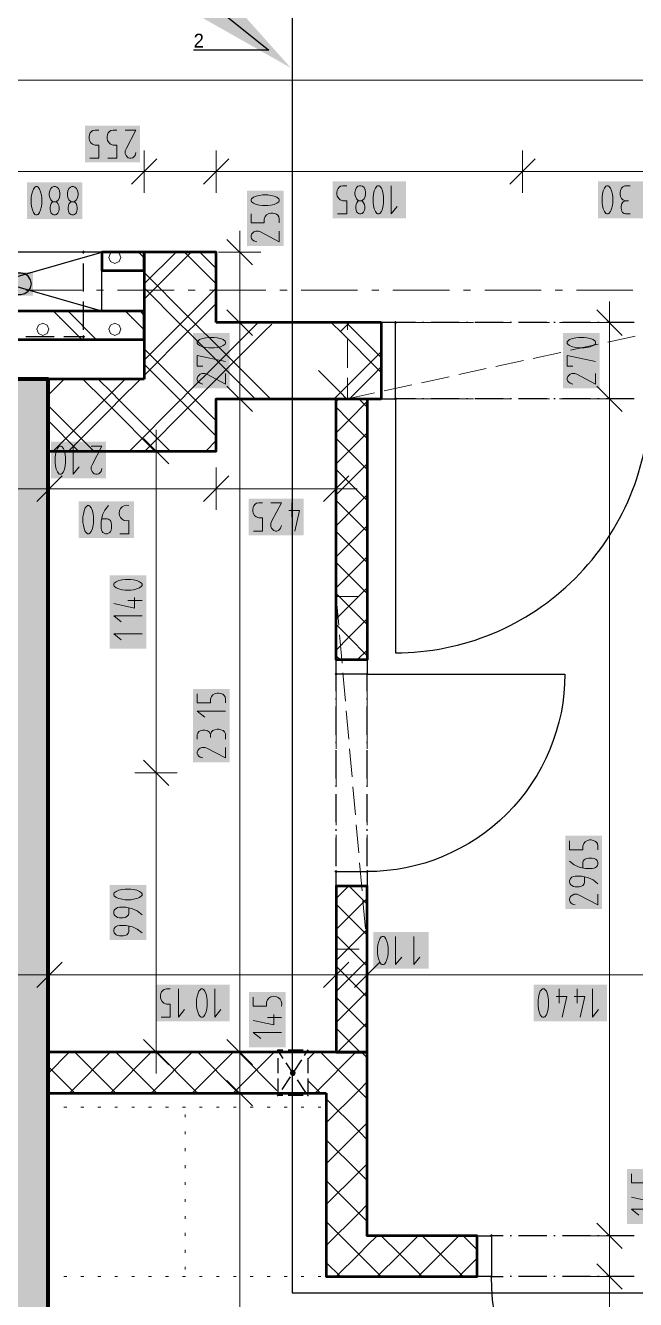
# Model space of a CAD drawing. Header units: millimetres. Extents: x 0 to 594, y 0 to 420.
# Drawn here: x 282.15 to 304.3, y 200.43 to 246.69 of the extents above; entities that cross this region are included whole.
import ezdxf
from ezdxf import colors
from ezdxf.entities.mleader import LeaderData, LeaderLine
from ezdxf.math import Vec2, Vec3

# ---------------------------------------------------------------- set-up
doc = ezdxf.new("R2010")
doc.units = ezdxf.units.MM
doc.header["$LTSCALE"] = 8
for name, color, linetype in [('PDF_Dvere', 7, 'Continuous'), ('PDF_Instalacni prizdivky', 7, 'Continuous'), ('PDF_Koty delkove', 7, 'Continuous'), ('PDF_Nabytek', 7, 'Continuous'), ('PDF_Osy hlavni', 7, 'Continuous'), ('PDF_Popis Prostupy', 7, 'Continuous'), ('PDF_Pozarni Vodovod', 7, 'Continuous'), ('PDF_Preklady', 7, 'Continuous'), ('PDF_Pricky zdene', 7, 'Continuous'), ('PDF_Prostupy', 7, 'Continuous'), ('PDF_Rozvadece', 7, 'Continuous'), ('PDF_Steny akusticke', 7, 'Continuous'), ('PDF_Steny obvodove nosne', 7, 'Continuous'), ('RED_2.5mm^2', 1, 'Continuous'), ('SYMS', 7, 'Continuous')]:
    doc.layers.add(name, color=color, linetype=linetype)

msp = doc.modelspace()

# ---------------------------------------------------------------- linework, layer by layer
at = {"layer": 'PDF_Dvere', "lineweight": 25}
for points in [[(295.583, 235.902), (295.071, 235.902), (295.071, 233.134), (295.583, 233.134)], [(293.431, 223.141), (293.431, 223.653), (294.558, 223.653), (294.558, 223.141)], [(293.431, 215.453), (293.431, 215.966), (294.558, 215.966), (294.558, 215.453)], [(298.556, 202.743), (299.068, 202.743), (299.068, 201.257), (298.556, 201.257)]]:
    msp.add_lwpolyline(points, close=True, dxfattribs=at)
for points in [[(296.312, 235.902), (295.583, 235.902)], [(296.619, 235.902), (296.568, 235.902)], [(297.9, 235.902), (296.875, 235.902)], [(298.208, 235.902), (298.157, 235.902)], [(299.489, 235.902), (298.464, 235.902)], [(299.797, 235.902), (299.745, 235.902)], [(301.078, 235.902), (300.053, 235.902)], [(301.385, 235.902), (301.334, 235.902)], [(302.667, 235.902), (301.642, 235.902)], [(302.974, 235.902), (302.923, 235.902)], [(304.255, 235.902), (303.23, 235.902)], [(296.619, 233.134), (296.568, 233.134)], [(297.9, 233.134), (296.875, 233.134)], [(298.208, 233.134), (298.157, 233.134)], [(299.489, 233.134), (298.464, 233.134)], [(299.797, 233.134), (299.745, 233.134)], [(301.078, 233.134), (300.053, 233.134)], [(301.385, 233.134), (301.334, 233.134)], [(302.667, 233.134), (301.642, 233.134)], [(302.974, 233.134), (302.923, 233.134)], [(304.255, 233.134), (303.23, 233.134)], [(293.431, 222.523), (293.431, 223.141)], [(293.431, 222.216), (293.431, 222.267)], [(294.558, 222.216), (294.558, 222.267)], [(293.431, 220.934), (293.431, 221.959)], [(294.558, 220.934), (294.558, 221.959)], [(293.431, 220.627), (293.431, 220.678)], [(293.431, 219.346), (293.431, 220.371)], [(294.558, 220.627), (294.558, 220.678)], [(294.558, 219.346), (294.558, 220.371)], [(293.431, 219.038), (293.431, 219.089)], [(294.558, 219.038), (294.558, 219.089)], [(293.431, 217.757), (293.431, 218.782)], [(294.558, 217.757), (294.558, 218.782)], [(293.431, 217.449), (293.431, 217.501)], [(294.558, 217.449), (294.558, 217.501)], [(293.431, 216.168), (293.431, 217.193)], [(294.558, 216.168), (294.558, 217.193)], [(299.489, 202.743), (299.068, 202.743)], [(299.797, 202.743), (299.745, 202.743)], [(301.078, 202.743), (300.053, 202.743)], [(301.385, 202.743), (301.334, 202.743)], [(302.667, 202.743), (301.642, 202.743)], [(302.974, 202.743), (302.923, 202.743)], [(304.255, 202.743), (303.23, 202.743)], [(299.797, 201.257), (299.745, 201.257)], [(301.078, 201.257), (300.053, 201.257)], [(301.385, 201.257), (301.334, 201.257)], [(302.667, 201.257), (301.642, 201.257)], [(302.974, 201.257), (302.923, 201.257)], [(304.255, 201.257), (303.23, 201.257)]]:
    msp.add_lwpolyline(points, dxfattribs=at)
for points in [[(296.312, 233.134), (295.583, 233.134), (295.583, 223.909, 0.414214), (304.808, 233.134)], [(294.558, 222.523), (294.558, 223.141), (301.733, 223.141, -0.414214), (294.558, 215.966)], [(306.408, 201.257), (307.268, 201.257), (307.268, 193.057, -0.414213), (299.068, 201.257), (299.489, 201.257)]]:
    msp.add_lwpolyline(points, format="xyb", dxfattribs=at)
at = {"layer": 'PDF_Dvere', "lineweight": 25, "transparency": 33554559}
for points in [[(295.647, 235.902), (295.583, 235.838), (295.583, 235.966), (295.519, 235.902)], [(295.647, 233.134), (295.583, 233.07), (295.583, 233.198), (295.519, 233.134)], [(293.431, 223.076), (293.367, 223.141), (293.495, 223.141), (293.431, 223.205)], [(294.558, 223.076), (294.494, 223.141), (294.622, 223.141), (294.558, 223.205)], [(293.431, 215.902), (293.367, 215.966), (293.495, 215.966), (293.431, 216.03)], [(294.558, 215.902), (294.494, 215.966), (294.622, 215.966), (294.558, 216.03)], [(299.133, 202.743), (299.068, 202.679), (299.068, 202.807), (299.004, 202.743)], [(299.133, 201.257), (299.068, 201.193), (299.068, 201.321), (299.004, 201.257)]]:
    msp.add_solid(points, dxfattribs=at)
at = {"layer": 'PDF_Instalacni prizdivky', "lineweight": 50}
for points in [[(286.461, 238.464), (284.923, 238.464), (284.923, 237.798), (286.461, 237.798)], [(286.461, 236.312), (277.441, 236.312), (277.441, 235.287), (286.461, 235.287)]]:
    msp.add_lwpolyline(points, close=True, dxfattribs=at)
at = {"layer": 'PDF_Instalacni prizdivky', "lineweight": 9}
for points in [[(285.331, 238.464), (285.242, 238.427), (285.178, 238.272), (285.242, 238.117), (285.397, 238.052), (285.553, 238.117), (285.617, 238.272), (285.553, 238.427), (285.463, 238.464)], [(286.461, 238.254), (286.251, 238.464)], [(283.176, 236.312), (283.176, 236.312)], [(283.437, 236.05), (283.176, 236.312)], [(284.201, 235.287), (283.437, 236.05)], [(284.723, 235.287), (283.698, 236.312)], [(283.698, 236.312), (283.698, 236.312)], [(285.789, 236.312), (285.789, 236.312)], [(286.051, 236.05), (285.789, 236.312)], [(286.461, 235.64), (286.051, 236.05)], [(286.461, 236.163), (286.312, 236.312)], [(286.312, 236.312), (286.312, 236.312)]]:
    msp.add_lwpolyline(points, dxfattribs=at)
for points in [[(282.784, 235.878), (282.628, 235.813), (282.564, 235.658), (282.628, 235.503), (282.784, 235.439), (282.939, 235.503), (283.003, 235.658), (282.939, 235.813)], [(285.397, 235.878), (285.242, 235.813), (285.178, 235.658), (285.242, 235.503), (285.397, 235.439), (285.553, 235.503), (285.617, 235.658), (285.553, 235.813)]]:
    msp.add_lwpolyline(points, close=True, dxfattribs=at)
at = {"layer": 'PDF_Instalacni prizdivky', "lineweight": 9, "transparency": 33554559}
for points in [[(283.398, 236.046), (283.375, 236.069), (283.421, 236.069), (283.398, 236.092)], [(286.012, 236.046), (285.988, 236.069), (286.035, 236.069), (286.012, 236.092)]]:
    msp.add_solid(points, dxfattribs=at)
at = {"layer": 'PDF_Koty delkove', "lineweight": 18}
for points in [[(506.065, 244.701), (486.36, 244.701), (466.5, 244.701), (465.014, 244.701), (153.11, 244.701)], [(284.489, 241.871), (284.818, 241.871), (284.818, 242.348), (284.681, 242.348), (284.585, 242.383), (284.53, 242.434), (284.476, 242.519), (284.462, 242.587), (284.462, 242.656), (284.476, 242.724), (284.503, 242.792), (284.544, 242.843), (284.599, 242.878), (284.681, 242.896), (284.818, 242.896)], [(285.146, 241.871), (285.475, 241.871), (285.475, 242.348), (285.338, 242.348), (285.242, 242.383), (285.187, 242.434), (285.133, 242.519), (285.119, 242.587), (285.119, 242.656), (285.133, 242.724), (285.16, 242.792), (285.201, 242.843), (285.256, 242.878)], [(285.256, 242.878), (285.338, 242.896), (285.475, 242.896)], [(285.776, 242.896), (286.16, 242.896), (285.803, 242.212), (285.776, 242.143), (285.776, 242.041), (285.803, 241.973), (285.844, 241.922), (285.886, 241.887), (285.941, 241.871), (285.995, 241.871), (286.05, 241.887), (286.091, 241.922), (286.132, 241.973), (286.16, 242.075)], [(286.461, 242.154), (286.461, 241.385), (286.461, 240.617)], [(289.074, 242.154), (289.074, 241.385), (289.074, 240.617)], [(300.196, 242.154), (300.196, 241.385), (300.196, 240.617)], [(286.922, 241.847), (286, 240.924)], [(289.536, 241.847), (288.613, 240.924)], [(300.657, 241.847), (299.734, 240.924)], [(412.176, 241.385), (400.747, 241.385), (392.855, 241.385), (385.372, 241.385), (307.678, 241.385), (300.196, 241.385), (289.074, 241.385), (286.461, 241.385), (277.441, 241.385), (274.827, 241.385), (263.706, 241.385), (256.224, 241.385), (178.529, 241.385)], [(282.526, 239.815), (282.58, 239.815), (282.608, 239.831), (282.662, 239.9), (282.704, 240.002), (282.731, 240.122), (282.745, 240.224), (282.745, 240.429), (282.731, 240.531), (282.704, 240.651), (282.662, 240.754), (282.608, 240.822), (282.58, 240.84), (282.526, 240.84), (282.498, 240.822), (282.444, 240.754), (282.403, 240.651), (282.376, 240.531), (282.362, 240.429)], [(293.485, 239.848), (293.813, 239.848), (293.813, 240.326), (293.676, 240.326), (293.581, 240.36), (293.526, 240.412), (293.472, 240.497), (293.458, 240.564), (293.458, 240.633), (293.472, 240.702), (293.499, 240.769), (293.54, 240.821), (293.594, 240.856), (293.676, 240.873), (293.813, 240.873)], [(294.786, 240.155), (294.813, 240.036), (294.854, 239.933), (294.908, 239.864), (294.936, 239.848), (294.99, 239.848), (295.018, 239.864), (295.072, 239.933), (295.113, 240.036), (295.141, 240.155), (295.155, 240.257), (295.155, 240.462), (295.141, 240.564), (295.113, 240.684), (295.072, 240.787), (295.018, 240.856), (294.99, 240.873), (294.936, 240.873), (294.908, 240.856), (294.854, 240.787), (294.813, 240.684), (294.786, 240.564), (294.772, 240.462)], [(295.429, 240.873), (295.429, 239.848), (295.647, 240.121)], [(304.101, 240.873), (303.909, 240.873), (303.841, 240.838), (303.786, 240.787), (303.759, 240.702), (303.745, 240.633), (303.745, 240.564), (303.759, 240.479), (303.786, 240.412), (303.841, 240.36), (303.936, 240.326)], [(282.362, 240.429), (282.362, 240.224), (282.376, 240.122), (282.403, 240.002), (282.444, 239.9), (282.498, 239.831), (282.526, 239.815)], [(283.265, 240.292), (283.292, 240.275), (283.333, 240.224), (283.361, 240.156), (283.375, 240.087), (283.375, 240.019), (283.361, 239.951), (283.333, 239.882), (283.278, 239.831), (283.237, 239.815), (283.183, 239.815), (283.142, 239.831), (283.087, 239.882), (283.06, 239.951), (283.046, 240.019), (283.046, 240.087), (283.06, 240.156), (283.087, 240.224), (283.128, 240.275), (283.155, 240.292)], [(283.922, 240.292), (283.949, 240.275), (283.991, 240.224), (284.018, 240.156), (284.032, 240.087), (284.032, 240.019), (284.018, 239.951), (283.991, 239.882), (283.936, 239.831), (283.894, 239.815), (283.84, 239.815), (283.799, 239.831), (283.744, 239.882), (283.717, 239.951), (283.703, 240.019)], [(283.703, 240.019), (283.703, 240.087), (283.717, 240.156), (283.744, 240.224), (283.785, 240.275), (283.812, 240.292)], [(294.374, 239.864), (294.333, 239.848), (294.279, 239.848), (294.238, 239.864), (294.183, 239.916), (294.156, 239.984), (294.142, 240.052), (294.142, 240.121), (294.156, 240.189), (294.183, 240.257), (294.224, 240.308), (294.251, 240.326)], [(294.361, 240.326), (294.388, 240.308), (294.429, 240.257), (294.456, 240.189), (294.47, 240.121), (294.47, 240.052), (294.456, 239.984), (294.429, 239.916), (294.374, 239.864)], [(294.772, 240.462), (294.772, 240.257), (294.786, 240.155)], [(304.101, 239.848), (303.936, 239.848), (303.881, 239.864), (303.827, 239.899), (303.799, 239.95), (303.772, 240.052), (303.772, 240.121), (303.799, 240.223), (303.854, 240.292), (303.936, 240.326), (304.046, 240.326)], [(290.343, 239.854), (290.343, 239.525), (290.821, 239.525), (290.821, 239.663), (290.856, 239.758), (290.907, 239.813), (290.992, 239.867), (291.06, 239.881), (291.129, 239.881), (291.197, 239.867), (291.265, 239.84), (291.316, 239.799), (291.351, 239.745), (291.368, 239.663), (291.368, 239.525)], [(289.929, 238.464), (289.929, 239.233)], [(291.368, 239.224), (291.368, 238.841), (290.685, 239.197), (290.616, 239.224), (290.514, 239.224), (290.446, 239.197), (290.395, 239.156), (290.36, 239.115), (290.343, 239.06), (290.343, 239.006), (290.36, 238.951), (290.395, 238.909), (290.446, 238.868), (290.547, 238.841)], [(290.39, 238.003), (289.467, 238.925)], [(290.697, 238.464), (289.929, 238.464), (289.16, 238.464)], [(289.929, 152.109), (289.929, 162.524), (289.929, 169.951), (289.929, 207.919), (289.929, 209.406), (289.929, 233.134), (289.929, 235.902), (289.929, 238.464)], [(303.358, 235.902), (303.358, 236.67)], [(290.39, 235.44), (289.467, 236.363)], [(303.819, 235.44), (302.897, 236.363)], [(290.697, 235.902), (289.929, 235.902), (289.16, 235.902)], [(304.127, 235.902), (303.358, 235.902), (302.589, 235.902)], [(303.358, 152.109), (303.358, 180.508), (303.358, 201.257), (303.358, 202.743), (303.358, 233.134), (303.358, 235.902)], [(288.595, 234.326), (288.391, 234.326), (288.391, 234.71), (289.416, 234.491)], [(302.024, 234.326), (301.82, 234.326), (301.82, 234.71), (302.845, 234.491)], [(289.416, 234.053), (289.416, 233.669), (288.732, 234.026), (288.664, 234.053), (288.561, 234.053), (288.494, 234.026), (288.442, 233.985), (288.407, 233.944), (288.391, 233.889), (288.391, 233.834), (288.407, 233.779), (288.442, 233.738), (288.494, 233.697), (288.595, 233.669)], [(302.093, 234.053), (301.991, 234.053), (301.923, 234.026), (301.872, 233.985), (301.837, 233.944), (301.82, 233.889), (301.82, 233.834), (301.837, 233.779), (301.872, 233.738), (301.923, 233.697), (302.024, 233.669)], [(302.845, 234.053), (302.845, 233.669), (302.162, 234.026), (302.093, 234.053)], [(290.39, 232.673), (289.467, 233.595)], [(303.819, 232.673), (302.897, 233.595)], [(290.697, 233.134), (289.929, 233.134), (289.16, 233.134)], [(304.127, 233.134), (303.358, 233.134), (302.589, 233.134)], [(286.896, 231.238), (286.896, 232.007)], [(283.885, 231.42), (283.885, 230.395), (284.103, 230.668)], [(284.542, 231.42), (284.926, 231.42), (284.569, 230.736), (284.542, 230.668), (284.542, 230.565), (284.569, 230.498), (284.61, 230.446), (284.651, 230.412), (284.706, 230.395), (284.76, 230.395), (284.816, 230.412), (284.857, 230.446), (284.898, 230.498), (284.926, 230.599)], [(287.357, 230.777), (286.435, 231.699)], [(287.665, 231.238), (286.896, 231.238), (286.127, 231.238)], [(286.896, 209.406), (286.896, 219.553), (286.896, 231.238)], [(283.027, 230.639), (283.027, 229.87), (283.027, 229.102)], [(289.074, 230.639), (289.074, 229.87), (289.074, 229.102)], [(293.431, 230.639), (293.431, 229.87), (293.431, 229.102)], [(283.488, 230.332), (282.566, 229.409)], [(289.536, 230.332), (288.613, 229.409)], [(293.892, 230.332), (292.969, 229.409)], [(216.351, 229.87), (218.402, 229.87), (225.115, 229.87), (226.704, 229.87), (244.129, 229.87), (253.456, 229.87), (254.584, 229.87), (262.463, 229.87), (269.343, 229.87), (270.471, 229.87), (273.57, 229.87), (274.827, 229.87), (276.867, 229.87), (280.875, 229.87), (283.027, 229.87), (284.209, 229.87), (286.641, 229.87), (289.074, 229.87), (291.009, 229.87), (291.748, 229.87), (293.431, 229.87), (294.199, 229.87)], [(284.487, 229.241), (284.459, 229.258), (284.404, 229.258), (284.377, 229.241), (284.322, 229.172), (284.281, 229.07), (284.254, 228.95), (284.24, 228.847)], [(284.24, 228.847), (284.24, 228.642), (284.254, 228.541), (284.281, 228.421), (284.322, 228.319), (284.377, 228.25), (284.404, 228.233), (284.459, 228.233), (284.487, 228.25), (284.541, 228.319), (284.582, 228.421), (284.61, 228.541), (284.624, 228.642), (284.624, 228.847), (284.61, 228.95), (284.582, 229.07), (284.541, 229.172), (284.487, 229.241)], [(285.171, 229.258), (285.034, 229.087), (284.951, 228.916), (284.897, 228.677), (284.897, 228.437), (284.911, 228.37), (284.938, 228.319), (284.965, 228.285), (285.006, 228.25), (285.062, 228.233), (285.116, 228.233), (285.171, 228.25), (285.212, 228.285), (285.239, 228.319), (285.267, 228.37), (285.281, 228.437), (285.281, 228.575), (285.267, 228.642), (285.239, 228.711), (285.171, 228.762), (285.116, 228.78), (284.924, 228.78)], [(290.431, 228.333), (290.759, 228.333), (290.759, 228.811), (290.622, 228.811), (290.527, 228.845), (290.472, 228.897), (290.418, 228.982), (290.404, 229.049), (290.404, 229.118), (290.418, 229.187), (290.445, 229.254), (290.486, 229.306), (290.54, 229.341), (290.622, 229.358), (290.759, 229.358)], [(291.061, 229.358), (291.444, 229.358), (291.088, 228.674), (291.061, 228.606), (291.061, 228.503), (291.088, 228.435), (291.129, 228.384), (291.17, 228.349), (291.225, 228.333), (291.279, 228.333), (291.334, 228.349), (291.375, 228.384), (291.416, 228.435), (291.444, 228.537)], [(291.718, 229.084), (292.101, 229.084), (291.936, 228.333)], [(291.827, 229.358), (291.827, 228.845)], [(285.973, 226.573), (285.768, 226.573), (285.666, 226.559), (285.546, 226.532), (285.444, 226.491), (285.375, 226.437), (285.359, 226.409), (285.359, 226.355), (285.375, 226.327), (285.444, 226.272), (285.546, 226.231), (285.666, 226.203), (285.768, 226.189), (285.973, 226.189), (286.075, 226.203), (286.195, 226.231), (286.298, 226.272)], [(286.298, 226.272), (286.366, 226.327), (286.384, 226.355), (286.384, 226.409), (286.366, 226.437), (286.298, 226.491), (286.195, 226.532), (286.075, 226.559), (285.973, 226.573)], [(286.11, 225.916), (286.11, 225.532), (285.359, 225.697)], [(286.384, 225.807), (285.871, 225.807)], [(286.384, 225.259), (285.359, 225.259), (285.631, 225.04)], [(286.384, 224.602), (285.359, 224.602), (285.631, 224.383)], [(288.391, 222.42), (288.391, 222.092), (288.869, 222.092), (288.869, 222.229), (288.904, 222.324), (288.955, 222.379), (289.04, 222.433)], [(289.04, 222.433), (289.108, 222.447), (289.176, 222.447), (289.245, 222.433), (289.313, 222.406), (289.364, 222.365), (289.399, 222.311), (289.416, 222.229), (289.416, 222.092)], [(289.416, 221.79), (288.391, 221.79), (288.664, 221.572)], [(288.391, 220.778), (288.391, 220.942), (288.407, 220.997), (288.442, 221.051), (288.494, 221.079), (288.595, 221.106), (288.664, 221.106), (288.766, 221.079), (288.835, 221.024), (288.869, 220.942), (288.869, 220.833)], [(289.416, 220.778), (289.416, 220.969), (289.381, 221.037), (289.33, 221.092), (289.245, 221.119), (289.176, 221.133), (289.108, 221.133), (289.022, 221.119), (288.955, 221.092), (288.904, 221.037), (288.869, 220.942)], [(289.416, 220.476), (289.416, 220.093), (288.732, 220.449), (288.664, 220.476), (288.561, 220.476), (288.494, 220.449), (288.442, 220.408), (288.407, 220.367), (288.391, 220.312), (288.391, 220.258), (288.407, 220.203), (288.442, 220.162), (288.494, 220.121), (288.595, 220.093)], [(287.357, 219.092), (286.435, 220.014)], [(287.665, 219.553), (286.896, 219.553), (286.127, 219.553)], [(301.905, 217.086), (301.905, 216.757), (302.383, 216.757), (302.383, 216.894), (302.418, 216.99), (302.469, 217.045), (302.554, 217.099), (302.622, 217.113), (302.69, 217.113), (302.759, 217.099), (302.827, 217.072), (302.878, 217.031), (302.913, 216.977), (302.93, 216.894), (302.93, 216.757)], [(302.383, 216.1), (302.383, 216.292), (302.4, 216.347), (302.434, 216.388), (302.469, 216.415), (302.519, 216.442), (302.588, 216.456), (302.724, 216.456), (302.793, 216.442), (302.844, 216.415), (302.878, 216.388), (302.913, 216.347), (302.93, 216.292), (302.93, 216.237), (302.913, 216.182), (302.878, 216.141), (302.844, 216.114), (302.793, 216.086), (302.724, 216.072), (302.485, 216.072), (302.247, 216.127), (302.075, 216.209), (301.905, 216.347)], [(302.93, 215.525), (302.759, 215.662), (302.588, 215.745), (302.349, 215.799), (302.109, 215.799), (302.042, 215.785), (301.99, 215.758), (301.956, 215.731), (301.922, 215.69), (301.905, 215.635), (301.905, 215.58), (301.922, 215.525), (301.956, 215.484), (301.99, 215.457), (302.042, 215.429), (302.109, 215.415), (302.247, 215.415), (302.314, 215.429), (302.383, 215.457), (302.434, 215.525), (302.452, 215.58), (302.452, 215.772)], [(302.93, 215.142), (302.93, 214.758), (302.247, 215.115), (302.178, 215.142), (302.075, 215.142), (302.008, 215.115), (301.956, 215.074), (301.922, 215.033), (301.905, 214.977), (301.905, 214.923), (301.922, 214.868), (301.956, 214.827), (302.008, 214.786), (302.109, 214.758)], [(286.384, 214.398), (286.212, 214.535), (286.041, 214.617), (285.802, 214.671), (285.563, 214.671), (285.495, 214.657), (285.444, 214.63), (285.41, 214.603), (285.375, 214.562), (285.359, 214.507), (285.359, 214.453), (285.375, 214.398), (285.41, 214.357), (285.444, 214.33), (285.495, 214.302), (285.563, 214.288), (285.7, 214.288), (285.768, 214.302), (285.836, 214.33)], [(285.836, 214.33), (285.888, 214.398), (285.905, 214.453), (285.905, 214.644)], [(286.384, 213.741), (286.212, 213.878), (286.041, 213.96), (285.802, 214.014), (285.563, 214.014), (285.495, 214), (285.444, 213.973), (285.41, 213.946), (285.375, 213.905), (285.359, 213.85), (285.359, 213.796), (285.375, 213.741), (285.41, 213.7), (285.444, 213.673), (285.495, 213.645), (285.563, 213.631), (285.7, 213.631), (285.768, 213.645), (285.836, 213.673), (285.888, 213.741), (285.905, 213.796), (285.905, 213.987)], [(294.934, 213.203), (294.934, 212.998), (294.948, 212.897), (294.975, 212.777), (295.016, 212.674), (295.071, 212.606), (295.099, 212.589), (295.153, 212.589), (295.181, 212.606), (295.235, 212.674), (295.276, 212.777), (295.304, 212.897), (295.318, 212.998), (295.318, 213.203), (295.304, 213.306), (295.276, 213.426), (295.235, 213.528), (295.181, 213.597), (295.153, 213.614), (295.099, 213.614)], [(295.099, 213.614), (295.071, 213.597), (295.016, 213.528), (294.975, 213.426), (294.948, 213.306), (294.934, 213.203)], [(295.591, 213.614), (295.591, 212.589), (295.81, 212.862)], [(296.248, 213.614), (296.248, 212.589), (296.467, 212.862)], [(283.027, 212.986), (283.027, 212.217), (283.027, 211.448)], [(293.431, 212.986), (293.431, 212.217), (293.431, 211.448)], [(294.558, 212.986), (294.558, 212.217), (294.558, 211.448)], [(283.488, 212.678), (282.566, 211.756)], [(293.892, 212.678), (292.969, 211.756)], [(295.019, 212.678), (294.097, 211.756)], [(310.804, 212.217), (309.531, 212.217), (309.318, 212.217), (307.477, 212.217), (294.558, 212.217), (293.431, 212.217), (283.027, 212.217), (280.875, 212.217), (270.471, 212.217), (269.343, 212.217)], [(287.079, 210.679), (287.407, 210.679), (287.407, 211.157), (287.27, 211.157), (287.175, 211.192), (287.12, 211.243), (287.065, 211.328), (287.051, 211.396), (287.051, 211.465), (287.065, 211.533), (287.092, 211.601), (287.134, 211.652), (287.188, 211.687), (287.27, 211.704), (287.407, 211.704)], [(287.708, 211.704), (287.708, 210.679), (287.927, 210.952)], [(289.023, 211.704), (289.023, 210.679), (289.241, 210.952)], [(301.527, 211.704), (301.527, 211.192)], [(302.184, 211.704), (302.184, 211.192)], [(302.732, 211.704), (302.732, 210.679), (302.95, 210.952)], [(301.418, 211.431), (301.801, 211.431), (301.636, 210.679)], [(302.075, 211.431), (302.458, 211.431), (302.293, 210.679)], [(291.173, 210.78), (291.173, 210.397), (290.422, 210.562)], [(291.447, 210.671), (290.935, 210.671)], [(291.447, 210.123), (290.422, 210.123), (290.695, 209.905)], [(287.357, 208.944), (286.435, 209.867)], [(290.39, 208.944), (289.467, 209.867)], [(287.665, 209.406), (286.896, 209.406), (286.127, 209.406)], [(286.896, 209.406), (286.896, 208.637)], [(290.697, 209.406), (289.929, 209.406), (289.16, 209.406)], [(290.39, 207.458), (289.467, 208.381)], [(290.697, 207.919), (289.929, 207.919), (289.16, 207.919)], [(304.147, 204.989), (304.147, 204.66), (304.624, 204.66), (304.624, 204.797), (304.659, 204.893), (304.71, 204.948), (304.795, 205.002), (304.863, 205.016), (304.932, 205.016), (305, 205.002), (305.068, 204.975), (305.119, 204.934), (305.154, 204.879), (305.172, 204.797), (305.172, 204.66)], [(304.898, 204.359), (304.898, 203.975), (304.147, 204.14)], [(305.172, 203.702), (304.147, 203.702), (304.419, 203.483)], [(303.819, 202.282), (302.897, 203.204)], [(304.127, 202.743), (303.358, 202.743), (302.589, 202.743)], [(303.819, 200.796), (302.897, 201.718)], [(304.127, 201.257), (303.358, 201.257), (302.589, 201.257)]]:
    msp.add_lwpolyline(points, dxfattribs=at)
for points in [[(283.019, 240.6), (283.019, 240.531), (283.033, 240.446), (283.073, 240.361), (283.128, 240.31), (283.155, 240.292), (283.265, 240.292), (283.292, 240.31), (283.347, 240.361), (283.388, 240.446), (283.402, 240.531), (283.402, 240.6), (283.388, 240.685), (283.347, 240.771), (283.292, 240.822), (283.237, 240.84), (283.183, 240.84), (283.128, 240.822), (283.073, 240.771), (283.033, 240.685)], [(283.676, 240.6), (283.676, 240.531), (283.69, 240.446), (283.73, 240.361), (283.785, 240.31), (283.812, 240.292), (283.922, 240.292), (283.949, 240.31), (284.004, 240.361), (284.046, 240.446), (284.06, 240.531), (284.06, 240.6), (284.046, 240.685), (284.004, 240.771), (283.949, 240.822), (283.894, 240.84), (283.84, 240.84), (283.785, 240.822), (283.73, 240.771), (283.69, 240.685)], [(294.115, 240.633), (294.115, 240.564), (294.129, 240.479), (294.169, 240.394), (294.224, 240.343), (294.251, 240.326), (294.361, 240.326), (294.388, 240.343), (294.443, 240.394), (294.484, 240.479), (294.498, 240.564), (294.498, 240.633), (294.484, 240.718), (294.443, 240.804), (294.388, 240.856), (294.333, 240.873), (294.279, 240.873), (294.224, 240.856), (294.169, 240.804), (294.129, 240.718)], [(303.088, 240.462), (303.088, 240.257), (303.102, 240.155), (303.129, 240.036), (303.17, 239.933), (303.224, 239.864), (303.252, 239.848), (303.306, 239.848), (303.334, 239.864), (303.388, 239.933), (303.43, 240.036), (303.457, 240.155), (303.471, 240.257), (303.471, 240.462), (303.457, 240.564), (303.43, 240.684), (303.388, 240.787), (303.334, 240.856), (303.306, 240.873), (303.252, 240.873), (303.224, 240.856), (303.17, 240.787), (303.129, 240.684), (303.102, 240.564)], [(290.957, 240.538), (290.752, 240.538), (290.651, 240.524), (290.531, 240.497), (290.428, 240.456), (290.36, 240.402), (290.343, 240.374), (290.343, 240.32), (290.36, 240.292), (290.428, 240.238), (290.531, 240.196), (290.651, 240.169), (290.752, 240.155), (290.957, 240.155), (291.06, 240.169), (291.18, 240.196), (291.282, 240.238), (291.351, 240.292), (291.368, 240.32), (291.368, 240.374), (291.351, 240.402), (291.282, 240.456), (291.18, 240.497), (291.06, 240.524)], [(289.005, 235.367), (288.8, 235.367), (288.699, 235.353), (288.579, 235.326), (288.476, 235.285), (288.407, 235.231), (288.391, 235.203), (288.391, 235.148), (288.407, 235.12), (288.476, 235.066), (288.579, 235.025), (288.699, 234.997), (288.8, 234.983), (289.005, 234.983), (289.108, 234.997), (289.227, 235.025), (289.33, 235.066), (289.399, 235.12), (289.416, 235.148), (289.416, 235.203), (289.399, 235.231), (289.33, 235.285), (289.227, 235.326), (289.108, 235.353)], [(302.434, 235.367), (302.229, 235.367), (302.128, 235.353), (302.008, 235.326), (301.905, 235.285), (301.837, 235.231), (301.82, 235.203), (301.82, 235.148), (301.837, 235.12), (301.905, 235.066), (302.008, 235.025), (302.128, 234.997), (302.229, 234.983), (302.434, 234.983), (302.537, 234.997), (302.657, 235.025), (302.759, 235.066), (302.828, 235.12), (302.845, 235.148), (302.845, 235.203), (302.828, 235.231), (302.759, 235.285), (302.657, 235.326), (302.537, 235.353)], [(283.228, 231.009), (283.228, 230.804), (283.242, 230.703), (283.269, 230.583), (283.31, 230.48), (283.364, 230.412), (283.392, 230.395), (283.446, 230.395), (283.474, 230.412), (283.529, 230.48), (283.57, 230.583), (283.598, 230.703), (283.611, 230.804), (283.611, 231.009), (283.598, 231.112), (283.57, 231.231), (283.529, 231.334), (283.474, 231.403), (283.446, 231.42), (283.392, 231.42), (283.364, 231.403), (283.31, 231.334), (283.269, 231.231), (283.242, 231.112)], [(285.973, 215.328), (285.768, 215.328), (285.666, 215.314), (285.546, 215.287), (285.444, 215.246), (285.375, 215.192), (285.359, 215.164), (285.359, 215.11), (285.375, 215.082), (285.444, 215.028), (285.546, 214.987), (285.666, 214.959), (285.768, 214.945), (285.973, 214.945), (286.075, 214.959), (286.195, 214.987), (286.298, 215.028), (286.366, 215.082), (286.384, 215.11), (286.384, 215.164), (286.366, 215.192), (286.298, 215.246), (286.195, 215.287), (286.075, 215.314)], [(288.365, 211.293), (288.365, 211.088), (288.379, 210.987), (288.407, 210.867), (288.448, 210.764), (288.502, 210.696), (288.53, 210.679), (288.584, 210.679), (288.612, 210.696), (288.666, 210.764), (288.707, 210.867), (288.735, 210.987), (288.749, 211.088), (288.749, 211.293), (288.735, 211.396), (288.707, 211.516), (288.666, 211.618), (288.612, 211.687), (288.584, 211.704), (288.53, 211.704), (288.502, 211.687), (288.448, 211.618), (288.407, 211.516), (288.379, 211.396)], [(300.761, 211.293), (300.761, 211.088), (300.775, 210.987), (300.802, 210.867), (300.843, 210.764), (300.897, 210.696), (300.925, 210.679), (300.979, 210.679), (301.007, 210.696), (301.061, 210.764), (301.102, 210.867), (301.13, 210.987), (301.144, 211.088), (301.144, 211.293), (301.13, 211.396), (301.102, 211.516), (301.061, 211.618), (301.007, 211.687), (300.979, 211.704), (300.925, 211.704), (300.897, 211.687), (300.843, 211.618), (300.802, 211.516), (300.775, 211.396)]]:
    msp.add_lwpolyline(points, close=True, dxfattribs=at)
for points in [[(285.581, 228.233), (285.91, 228.233), (285.91, 228.711, -1.306813), (285.91, 229.258)], [(290.422, 211.41), (290.422, 211.082), (290.9, 211.082), (290.9, 211.219), (290.935, 211.314), (290.986, 211.369, -0.753224), (291.447, 211.082)]]:
    msp.add_lwpolyline(points, format="xyb", dxfattribs=at)
at = {"layer": 'PDF_Koty delkove', "color": 7, "lineweight": 18, "true_color": 0xffffff, "transparency": 33554559}
for points in [[(286.314, 243.049), (284.309, 243.049), (286.314, 241.717), (284.309, 241.717)], [(284.213, 240.994), (282.208, 240.994), (284.213, 239.661), (282.208, 239.661)], [(291.522, 238.687), (291.522, 240.692), (290.19, 238.687), (290.19, 240.692)], [(295.966, 241.027), (293.304, 241.027), (295.966, 239.694), (293.304, 239.694)], [(304.939, 241.027), (302.934, 241.027), (304.939, 239.694), (302.934, 239.694)], [(289.57, 233.516), (289.57, 235.52), (288.237, 233.516), (288.237, 235.52)], [(302.999, 233.516), (302.999, 235.52), (301.667, 233.516), (301.667, 235.52)], [(285.079, 231.574), (283.074, 231.574), (285.079, 230.241), (283.074, 230.241)], [(292.255, 229.512), (290.25, 229.512), (292.255, 228.179), (290.25, 228.179)], [(286.092, 229.412), (284.087, 229.412), (286.092, 228.08), (284.087, 228.08)], [(286.537, 224.065), (286.537, 226.726), (285.205, 224.065), (285.205, 226.726)], [(289.57, 219.939), (289.57, 222.601), (288.237, 219.939), (288.237, 222.601)], [(303.084, 214.604), (303.084, 217.266), (301.751, 214.604), (301.751, 217.266)], [(286.537, 213.477), (286.537, 215.482), (285.205, 213.477), (285.205, 215.482)], [(296.786, 213.768), (294.781, 213.768), (296.786, 212.436), (294.781, 212.436)], [(289.56, 211.858), (286.898, 211.858), (289.56, 210.526), (286.898, 210.526)], [(291.601, 209.586), (291.601, 211.591), (290.268, 209.586), (290.268, 211.591)], [(303.269, 211.858), (300.607, 211.858), (303.269, 210.526), (300.607, 210.526)], [(305.325, 203.164), (305.325, 205.169), (303.993, 203.164), (303.993, 205.169)]]:
    msp.add_solid(points, dxfattribs=at)
at = {"layer": 'PDF_Nabytek', "lineweight": 13}
for points in [[(283.038, 207.919), (283.027, 207.919)], [(283.027, 207.919), (283.027, 207.919)], [(283.653, 207.919), (283.55, 207.919)], [(284.268, 207.919), (284.165, 207.919)], [(284.883, 207.919), (284.78, 207.919)], [(285.498, 207.919), (285.395, 207.919)], [(286.113, 207.919), (286.01, 207.919)], [(286.728, 207.919), (286.625, 207.919)], [(287.343, 207.919), (287.24, 207.919)], [(287.958, 207.919), (287.855, 207.919)], [(288.573, 207.919), (288.47, 207.919)], [(289.188, 207.919), (289.085, 207.919)], [(289.803, 207.919), (289.7, 207.919)], [(290.418, 207.919), (290.315, 207.919)], [(291.033, 207.919), (290.93, 207.919)], [(291.648, 207.919), (291.545, 207.919)], [(292.263, 207.919), (292.16, 207.919)], [(292.878, 207.919), (292.775, 207.919)], [(293.072, 207.919), (293.072, 207.919)], [(293.072, 207.919), (293.072, 207.919)], [(293.072, 207.661), (293.072, 207.763)], [(283.027, 207.407), (283.027, 207.407)], [(283.027, 207.407), (283.027, 207.407)], [(287.947, 207.407), (287.947, 207.407)], [(287.947, 207.407), (287.947, 207.407)], [(292.878, 207.407), (292.775, 207.407)], [(292.878, 207.407), (292.775, 207.407)], [(293.072, 207.407), (293.072, 207.407)], [(293.072, 207.407), (293.072, 207.407)], [(287.947, 207.046), (287.947, 207.148)], [(287.947, 207.046), (287.947, 207.148)], [(293.072, 207.046), (293.072, 207.148)], [(287.947, 206.431), (287.947, 206.533)], [(287.947, 206.431), (287.947, 206.533)], [(293.072, 206.431), (293.072, 206.533)], [(287.947, 205.816), (287.947, 205.918)], [(287.947, 205.816), (287.947, 205.918)], [(293.072, 205.816), (293.072, 205.918)], [(287.947, 205.201), (287.947, 205.303)], [(287.947, 205.201), (287.947, 205.303)], [(293.072, 205.201), (293.072, 205.303)], [(287.947, 204.586), (287.947, 204.688)], [(287.947, 204.586), (287.947, 204.688)], [(293.072, 204.586), (293.072, 204.688)], [(287.947, 203.971), (287.947, 204.073)], [(287.947, 203.971), (287.947, 204.073)], [(293.072, 203.971), (293.072, 204.073)], [(287.947, 203.356), (287.947, 203.458)], [(287.947, 203.356), (287.947, 203.458)], [(293.072, 203.356), (293.072, 203.458)], [(287.947, 202.741), (287.947, 202.843)], [(287.947, 202.741), (287.947, 202.843)], [(293.072, 202.741), (293.072, 202.743), (293.072, 202.843)], [(293.072, 202.743), (293.072, 202.743)], [(287.947, 202.126), (287.947, 202.228)], [(287.947, 202.126), (287.947, 202.228)], [(293.072, 202.126), (293.072, 202.228)], [(287.947, 201.511), (287.947, 201.613)], [(287.947, 201.511), (287.947, 201.613)], [(293.072, 201.511), (293.072, 201.613)], [(283.038, 201.257), (283.027, 201.257)], [(283.027, 201.257), (283.027, 201.257)], [(283.653, 201.257), (283.55, 201.257)], [(284.268, 201.257), (284.165, 201.257)], [(284.883, 201.257), (284.78, 201.257)], [(285.498, 201.257), (285.395, 201.257)], [(286.113, 201.257), (286.01, 201.257)], [(286.728, 201.257), (286.625, 201.257)], [(287.343, 201.257), (287.24, 201.257)], [(287.958, 201.257), (287.855, 201.257)], [(287.947, 201.257), (287.947, 201.257)], [(287.947, 201.257), (287.947, 201.257)], [(288.573, 201.257), (288.47, 201.257)], [(289.188, 201.257), (289.085, 201.257)], [(289.803, 201.257), (289.7, 201.257)], [(290.418, 201.257), (290.315, 201.257)], [(291.033, 201.257), (290.93, 201.257)], [(291.648, 201.257), (291.545, 201.257)], [(292.263, 201.257), (292.16, 201.257)], [(292.878, 201.257), (292.775, 201.257)], [(293.072, 201.257), (293.072, 201.257)], [(293.072, 201.257), (293.072, 201.257)]]:
    msp.add_lwpolyline(points, dxfattribs=at)
for points in [[(283.027, 207.407), (283.038, 207.407)], [(283.55, 207.407), (283.653, 207.407)], [(284.165, 207.407), (284.268, 207.407)], [(284.78, 207.407), (284.883, 207.407)], [(285.395, 207.407), (285.498, 207.407)], [(286.01, 207.407), (286.113, 207.407)], [(286.625, 207.407), (286.728, 207.407)], [(287.24, 207.407), (287.343, 207.407)], [(287.855, 207.407), (287.958, 207.407)], [(288.47, 207.407), (288.573, 207.407)], [(289.085, 207.407), (289.188, 207.407)], [(289.7, 207.407), (289.803, 207.407)], [(290.315, 207.407), (290.418, 207.407)], [(290.93, 207.407), (291.033, 207.407)], [(291.545, 207.407), (291.648, 207.407)], [(292.16, 207.407), (292.263, 207.407)]]:
    msp.add_lwpolyline(points, close=True, dxfattribs=at)
at = {"layer": 'PDF_Osy hlavni', "lineweight": 18}
for points in [[(284.217, 237.08), (282.167, 237.08)], [(284.985, 237.08), (284.729, 237.08)], [(287.548, 237.08), (285.498, 237.08)], [(288.317, 237.08), (288.06, 237.08)], [(290.879, 237.08), (288.829, 237.08)], [(291.648, 237.08), (291.392, 237.08)], [(294.21, 237.08), (292.16, 237.08)], [(294.979, 237.08), (294.723, 237.08)], [(297.542, 237.08), (295.492, 237.08)], [(298.31, 237.08), (298.054, 237.08)], [(300.873, 237.08), (298.823, 237.08)], [(301.642, 237.08), (301.385, 237.08)], [(304.204, 237.08), (302.154, 237.08)]]:
    msp.add_lwpolyline(points, dxfattribs=at)
at = {"layer": 'PDF_Popis Prostupy', "lineweight": 25}
msp.add_lwpolyline([(291.903, 208.586), (291.913, 208.595), (291.922, 208.605), (291.929, 208.616), (291.935, 208.629), (291.938, 208.642), (291.939, 208.655), (291.937, 208.668), (291.934, 208.681), (291.928, 208.694), (291.921, 208.705), (291.912, 208.715), (291.901, 208.723), (291.889, 208.729), (291.877, 208.734), (291.863, 208.736), (291.85, 208.736), (291.837, 208.734), (291.824, 208.729), (291.812, 208.723), (291.801, 208.715), (291.792, 208.705), (291.785, 208.694), (291.779, 208.682), (291.776, 208.669), (291.774, 208.656), (291.775, 208.642), (291.778, 208.629), (291.783, 208.617), (291.79, 208.605), (291.799, 208.595), (291.809, 208.587), (291.82, 208.58), (291.833, 208.575), (291.846, 208.572), (291.86, 208.572), (291.873, 208.573), (291.886, 208.577), (291.898, 208.583)], close=True, dxfattribs=at)
for points in [[(291.81, 208.721), (291.81, 208.721)], [(291.924, 208.701), (291.924, 208.701)], [(291.789, 208.607), (291.789, 208.607)], [(291.903, 208.586), (291.903, 208.586)]]:
    msp.add_lwpolyline(points, dxfattribs=at)
at = {"layer": 'PDF_Popis Prostupy', "lineweight": 25, "transparency": 33554559}
for points in [[(291.85, 208.735), (291.782, 208.689), (291.775, 208.647)], [(291.85, 208.735), (291.775, 208.647), (291.891, 208.728)], [(291.891, 208.728), (291.775, 208.647), (291.789, 208.607)], [(291.782, 208.689), (291.85, 208.735), (291.81, 208.721)], [(291.891, 208.728), (291.789, 208.607), (291.924, 208.701)], [(291.924, 208.701), (291.789, 208.607), (291.822, 208.58)], [(291.924, 208.701), (291.822, 208.58), (291.938, 208.66)], [(291.938, 208.66), (291.822, 208.58), (291.863, 208.572)], [(291.938, 208.66), (291.863, 208.572), (291.93, 208.619)], [(291.93, 208.619), (291.863, 208.572), (291.903, 208.586)]]:
    msp.add_solid(points, dxfattribs=at)
at = {"layer": 'PDF_Pozarni Vodovod', "lineweight": 25}
for points in [[(284.923, 236.312), (284.923, 238.464), (277.441, 238.464), (277.441, 236.312)], [(280.397, 237.698), (280.25, 237.669), (280.126, 237.586), (280.042, 237.461), (280.013, 237.314), (280.042, 237.167), (280.126, 237.042), (280.25, 236.959), (280.397, 236.929), (281.982, 236.929), (282.129, 236.959), (282.254, 237.042), (282.337, 237.167), (282.366, 237.314), (282.337, 237.461), (282.254, 237.586), (282.129, 237.669), (281.982, 237.698)]]:
    msp.add_lwpolyline(points, close=True, dxfattribs=at)
for points in [[(277.441, 236.312), (284.923, 238.464)], [(284.923, 236.312), (277.441, 238.464)]]:
    msp.add_lwpolyline(points, dxfattribs=at)
at = {"layer": 'PDF_Pozarni Vodovod', "color": 7, "lineweight": 25, "true_color": 0xffffff, "transparency": 33554559}
msp.add_solid([(282.426, 237.744), (279.959, 237.744), (282.426, 236.883), (279.959, 236.883)], dxfattribs=at)
at = {"layer": 'PDF_Preklady', "lineweight": 18}
for points in [[(294.262, 235.902), (293.841, 235.902)], [(293.841, 235.643), (293.841, 235.902)], [(295.645, 235.902), (294.62, 235.902)], [(297.029, 235.902), (296.004, 235.902)], [(298.413, 235.902), (297.388, 235.902)], [(299.797, 235.902), (298.772, 235.902)], [(301.18, 235.902), (300.155, 235.902)], [(302.564, 235.902), (301.539, 235.902)], [(303.948, 235.902), (302.923, 235.902)], [(293.841, 234.259), (293.841, 235.284)], [(301.936, 234.897), (302.938, 235.115)], [(303.288, 235.191), (304.29, 235.409)], [(300.584, 234.603), (301.585, 234.821)], [(297.88, 234.014), (298.881, 234.232)], [(299.232, 234.308), (300.233, 234.526)], [(293.841, 233.134), (293.841, 233.901)], [(296.528, 233.719), (297.529, 233.937)], [(293.841, 233.134), (294.825, 233.349)], [(295.176, 233.425), (296.177, 233.643)], [(294.262, 233.134), (293.841, 233.134)], [(295.645, 233.134), (295.071, 233.134), (294.62, 233.134)], [(297.029, 233.134), (296.004, 233.134)], [(298.413, 233.134), (297.388, 233.134)], [(299.797, 233.134), (298.772, 233.134)], [(301.18, 233.134), (300.155, 233.134)], [(302.564, 233.134), (301.539, 233.134)], [(303.948, 233.134), (302.923, 233.134)], [(294.262, 225.959), (293.431, 225.959)], [(293.431, 225.957), (293.431, 225.959)], [(293.523, 224.915), (293.433, 225.936)], [(294.558, 225.957), (294.558, 225.959)], [(293.431, 224.573), (293.431, 225.598)], [(294.558, 224.573), (294.558, 225.598)], [(293.644, 223.537), (293.554, 224.558)], [(293.431, 223.189), (293.431, 223.653), (293.431, 224.214)], [(294.558, 223.189), (294.558, 223.653), (294.558, 224.214)], [(293.765, 222.158), (293.675, 223.179)], [(293.431, 221.806), (293.431, 222.831)], [(294.558, 221.806), (294.558, 222.831)], [(293.886, 220.78), (293.797, 221.801)], [(293.431, 220.422), (293.431, 221.447)], [(294.558, 220.422), (294.558, 221.447)], [(294.008, 219.401), (293.918, 220.422)], [(293.431, 219.038), (293.431, 220.063)], [(294.558, 219.038), (294.558, 220.063)], [(294.129, 218.023), (294.039, 219.044)], [(293.431, 217.654), (293.431, 218.679)], [(294.558, 217.654), (294.558, 218.679)], [(294.25, 216.645), (294.161, 217.666)], [(293.431, 216.271), (293.431, 217.296)], [(294.558, 216.271), (294.558, 217.296)], [(294.372, 215.266), (294.282, 216.287)], [(293.431, 215.453), (293.431, 215.912)], [(294.558, 215.453), (294.558, 215.912)], [(293.431, 214.887), (293.431, 215.453)], [(294.558, 214.887), (294.558, 215.453)], [(294.493, 213.888), (294.403, 214.909)], [(293.431, 213.503), (293.431, 214.528)], [(294.558, 213.503), (294.558, 214.528)], [(294.558, 213.147), (294.524, 213.53)], [(294.262, 213.147), (293.431, 213.147)]]:
    msp.add_lwpolyline(points, dxfattribs=at)
at = {"layer": 'PDF_Preklady', "lineweight": 18, "transparency": 33554559}
for points in [[(293.887, 235.902), (293.841, 235.856), (293.841, 235.948), (293.795, 235.902)], [(293.841, 235.856), (293.795, 235.902), (293.887, 235.902), (293.841, 235.948)], [(293.841, 233.088), (293.795, 233.134), (293.887, 233.134), (293.841, 233.18)], [(293.887, 233.134), (293.841, 233.088), (293.841, 233.18), (293.795, 233.134)], [(293.796, 233.124), (293.831, 233.179), (293.851, 233.089), (293.886, 233.144)], [(295.117, 233.134), (295.071, 233.088), (295.071, 233.18), (295.025, 233.134)], [(295.117, 233.134), (295.071, 233.088), (295.071, 233.18), (295.025, 233.134)], [(293.435, 225.913), (293.385, 225.955), (293.477, 225.963), (293.427, 226.005)], [(293.477, 225.959), (293.431, 225.913), (293.431, 226.005), (293.385, 225.959)], [(293.431, 225.913), (293.385, 225.959), (293.477, 225.959), (293.431, 226.005)], [(294.558, 225.913), (294.512, 225.959), (294.604, 225.959), (294.558, 226.005)], [(294.604, 225.959), (294.558, 225.913), (294.558, 226.005), (294.512, 225.959)], [(293.431, 223.607), (293.385, 223.653), (293.477, 223.653), (293.431, 223.699)], [(293.431, 223.607), (293.385, 223.653), (293.477, 223.653), (293.431, 223.699)], [(294.558, 223.607), (294.512, 223.653), (294.604, 223.653), (294.558, 223.699)], [(294.558, 223.607), (294.512, 223.653), (294.604, 223.653), (294.558, 223.699)], [(293.431, 215.407), (293.385, 215.453), (293.477, 215.453), (293.431, 215.499)], [(293.431, 215.407), (293.385, 215.453), (293.477, 215.453), (293.431, 215.499)], [(294.558, 215.407), (294.512, 215.453), (294.604, 215.453), (294.558, 215.499)], [(294.558, 215.407), (294.512, 215.453), (294.604, 215.453), (294.558, 215.499)], [(293.431, 213.101), (293.385, 213.147), (293.477, 213.147), (293.431, 213.193)], [(293.477, 213.147), (293.431, 213.101), (293.431, 213.193), (293.385, 213.147)], [(294.562, 213.101), (294.512, 213.143), (294.604, 213.151), (294.554, 213.193)], [(294.604, 213.147), (294.558, 213.101), (294.558, 213.193), (294.512, 213.147)], [(294.558, 213.101), (294.512, 213.147), (294.604, 213.147), (294.558, 213.193)]]:
    msp.add_solid(points, dxfattribs=at)
at = {"layer": 'PDF_Pricky zdene', "lineweight": 9}
for points in [[(293.533, 233.134), (293.431, 233.032)], [(294.558, 231.699), (293.892, 232.365), (293.431, 232.827)], [(294.558, 233.032), (293.892, 232.365)], [(294.558, 232.827), (294.251, 233.134)], [(293.892, 232.365), (293.431, 231.904)], [(294.558, 231.904), (293.892, 231.238), (293.431, 230.777)], [(294.558, 230.572), (293.892, 231.238), (293.431, 231.699)], [(294.558, 229.444), (293.892, 230.11), (293.431, 230.572)], [(294.558, 230.777), (293.892, 230.11)], [(293.892, 230.11), (293.431, 229.649)], [(294.558, 229.649), (293.892, 228.983)], [(294.558, 228.317), (293.892, 228.983), (293.431, 229.444)], [(293.892, 228.983), (293.431, 228.522)], [(294.558, 228.522), (293.892, 227.855), (293.431, 227.394)], [(294.558, 227.189), (293.892, 227.855), (293.431, 228.317)], [(294.558, 226.062), (293.892, 226.728), (293.431, 227.189)], [(294.558, 227.394), (293.892, 226.728)], [(293.892, 226.728), (293.431, 226.267)], [(294.558, 226.267), (293.892, 225.601)], [(294.558, 224.934), (293.892, 225.601), (293.431, 226.062)], [(293.892, 225.601), (293.431, 225.139)], [(294.558, 225.139), (293.892, 224.473), (293.431, 224.012)], [(294.558, 223.807), (293.892, 224.473), (293.431, 224.934)], [(294.558, 224.012), (294.199, 223.653)], [(293.584, 223.653), (293.431, 223.807)], [(293.892, 215.453), (293.431, 214.992)], [(294.558, 214.787), (293.892, 215.453)], [(293.892, 215.453), (293.892, 215.453)], [(293.892, 215.453), (293.892, 215.453)], [(294.558, 214.992), (293.892, 214.326), (293.431, 213.864)], [(294.558, 213.659), (293.892, 214.326), (293.431, 214.787)], [(294.558, 213.864), (293.892, 213.198), (293.431, 212.737)], [(294.558, 212.532), (293.892, 213.198), (293.431, 213.659)], [(294.558, 212.737), (293.892, 212.071), (293.431, 211.609)], [(294.558, 211.404), (293.892, 212.071), (293.431, 212.532)], [(294.558, 211.609), (293.892, 210.943), (293.431, 210.482)], [(294.558, 210.277), (293.892, 210.943), (293.431, 211.404)], [(294.302, 209.406), (293.892, 209.816), (293.431, 210.277)], [(294.558, 210.482), (293.892, 209.816), (293.482, 209.406)], [(283.745, 209.406), (282.976, 208.637)], [(285.231, 209.406), (283.847, 208.022), (283.745, 207.919)], [(285.436, 207.919), (285.333, 208.022), (283.95, 209.406)], [(286.717, 209.406), (285.333, 208.022), (285.231, 207.919)], [(286.922, 207.919), (286.82, 208.022), (285.436, 209.406)], [(288.203, 209.406), (286.82, 208.022), (286.717, 207.919)], [(288.408, 207.919), (288.306, 208.022), (286.922, 209.406)], [(289.689, 209.406), (288.306, 208.022), (288.203, 207.919)], [(289.894, 207.919), (289.792, 208.022), (288.408, 209.406)], [(291.176, 209.406), (289.792, 208.022), (289.689, 207.919)], [(291.278, 208.022), (291.278, 208.022), (289.894, 209.406)], [(292.662, 209.406), (292.404, 209.15), (292.404, 209.15)], [(294.148, 209.406), (292.764, 208.022), (292.662, 207.919)], [(293.943, 208.329), (292.867, 209.406)], [(294.558, 209.201), (294.353, 209.406)], [(283.95, 207.919), (283.847, 208.022), (282.976, 208.893)], [(292.867, 207.919), (292.764, 208.022), (292.412, 208.365)], [(294.558, 208.329), (294.251, 208.022), (293.072, 206.843)], [(294.558, 207.714), (294.251, 208.022), (293.943, 208.329)], [(294.558, 208.329), (294.558, 208.329)], [(294.558, 206.228), (294.251, 206.536), (293.072, 207.714)], [(294.558, 206.843), (294.251, 206.536), (293.072, 205.357)], [(294.558, 204.742), (294.251, 205.049), (293.072, 206.228)], [(294.558, 205.357), (294.251, 205.049), (293.072, 203.871)], [(294.558, 203.256), (294.251, 203.563), (293.072, 204.742)], [(294.558, 203.871), (294.251, 203.563), (293.072, 202.384)], [(295.071, 201.257), (294.558, 201.769), (294.251, 202.077), (293.072, 203.256)], [(294.917, 202.743), (294.558, 202.384)], [(296.403, 202.743), (295.737, 202.077), (294.917, 201.257)], [(296.557, 201.257), (295.737, 202.077), (295.071, 202.743)], [(297.889, 202.743), (297.223, 202.077), (296.403, 201.257)], [(298.043, 201.257), (297.223, 202.077), (296.557, 202.743)], [(298.556, 202.23), (298.043, 202.743)], [(294.558, 202.384), (294.251, 202.077), (293.431, 201.257)], [(293.584, 201.257), (293.072, 201.769)], [(298.556, 201.924), (297.889, 201.257)]]:
    msp.add_lwpolyline(points, dxfattribs=at)
at = {"layer": 'PDF_Pricky zdene', "lineweight": 50}
for points in [[(293.431, 223.653), (293.431, 225.959), (293.431, 233.134), (294.558, 233.134), (294.558, 225.959), (294.558, 223.653), (293.431, 223.653)], [(293.431, 215.453), (294.558, 215.453)], [(293.431, 215.453), (293.431, 213.147), (293.431, 209.406), (294.558, 209.406), (294.558, 213.147), (294.558, 215.453)], [(294.558, 208.329), (294.558, 209.406), (293.431, 209.406), (283.027, 209.406), (282.976, 209.406), (282.976, 207.919), (283.027, 207.919), (293.072, 207.919)], [(293.072, 207.919), (293.072, 201.257), (294.558, 201.257), (298.556, 201.257), (298.556, 202.743), (294.558, 202.743), (294.558, 208.329)]]:
    msp.add_lwpolyline(points, dxfattribs=at)
at = {"layer": 'PDF_Prostupy', "lineweight": 25}
for points in [[(291.308, 209.476), (291.308, 209.38)], [(291.494, 209.476), (291.308, 209.476)], [(291.507, 209.177), (291.308, 209.476)], [(291.308, 209.189), (291.308, 208.64)], [(292.234, 209.476), (291.686, 209.476)], [(292.277, 209.284), (292.405, 209.476), (292.405, 209.38)], [(292.405, 209.189), (292.405, 208.64)], [(291.918, 208.562), (291.614, 209.018)], [(292.17, 209.125), (291.866, 208.668)], [(291.308, 208.448), (291.308, 207.9)], [(291.76, 208.509), (291.456, 208.053)], [(292.328, 207.946), (292.024, 208.402)], [(292.405, 208.448), (292.405, 207.9)], [(291.349, 207.893), (291.308, 207.832)], [(291.494, 207.832), (291.308, 207.832)], [(292.234, 207.832), (291.686, 207.832)]]:
    msp.add_lwpolyline(points, dxfattribs=at)
at = {"layer": 'PDF_Prostupy', "lineweight": 25, "transparency": 33554559}
for points in [[(291.308, 209.51), (291.342, 209.476), (291.274, 209.476), (291.308, 209.442)], [(291.342, 209.476), (291.308, 209.442), (291.308, 209.51), (291.274, 209.476)], [(291.327, 209.448), (291.28, 209.457), (291.337, 209.495), (291.289, 209.505)], [(292.439, 209.476), (292.405, 209.442), (292.405, 209.51), (292.37, 209.476)], [(292.405, 209.51), (292.439, 209.476), (292.37, 209.476), (292.405, 209.442)], [(292.424, 209.505), (292.433, 209.457), (292.376, 209.495), (292.386, 209.448)], [(291.308, 207.866), (291.342, 207.832), (291.274, 207.832), (291.308, 207.797)], [(291.342, 207.832), (291.308, 207.797), (291.308, 207.866), (291.274, 207.832)], [(291.327, 207.86), (291.337, 207.813), (291.28, 207.851), (291.289, 207.803)], [(292.405, 207.866), (292.439, 207.832), (292.37, 207.832), (292.405, 207.797)], [(292.439, 207.832), (292.405, 207.797), (292.405, 207.866), (292.37, 207.832)], [(292.424, 207.803), (292.376, 207.813), (292.433, 207.851), (292.386, 207.86)]]:
    msp.add_solid(points, dxfattribs=at)
at = {"layer": 'PDF_Rozvadece', "lineweight": 25}
for points in [[(284.257, 238.41), (284.257, 238.464)], [(284.257, 237.027), (284.257, 238.052)], [(284.257, 235.643), (284.257, 236.668)], [(283.192, 235.389), (282.167, 235.389)], [(284.257, 235.389), (283.55, 235.389)]]:
    msp.add_lwpolyline(points, dxfattribs=at)
at = {"layer": 'PDF_Rozvadece', "lineweight": 25, "transparency": 33554559}
for points in [[(284.257, 238.4), (284.193, 238.464), (284.321, 238.464), (284.257, 238.528)], [(284.321, 235.389), (284.257, 235.325), (284.257, 235.453), (284.193, 235.389)], [(284.257, 235.325), (284.193, 235.389), (284.321, 235.389), (284.257, 235.453)]]:
    msp.add_solid(points, dxfattribs=at)
at = {"layer": 'PDF_Steny akusticke', "lineweight": 9}
for points in [[(286.461, 237.306), (287.619, 238.464)], [(286.461, 236.752), (288.049, 238.341), (288.172, 238.464)], [(289.074, 237.316), (288.049, 238.341), (287.926, 238.464)], [(289.074, 237.87), (288.48, 238.464)], [(289.074, 235.102), (288.326, 235.85), (288.049, 236.127), (286.461, 237.716)], [(289.074, 234.549), (288.049, 235.574), (287.773, 235.85), (286.461, 237.162)], [(286.461, 234.538), (287.773, 235.85), (288.049, 236.127), (289.074, 237.152)], [(286.461, 233.985), (288.049, 235.574), (288.326, 235.85), (289.074, 236.599)], [(289.074, 234.385), (290.54, 235.85), (290.591, 235.902)], [(289.074, 233.831), (290.817, 235.574)], [(290.817, 235.574), (291.094, 235.85)], [(295.071, 234.087), (293.584, 235.574), (293.308, 235.85), (293.256, 235.902)], [(293.584, 235.574), (293.861, 235.85)], [(295.071, 234.641), (293.861, 235.85), (293.81, 235.902)], [(293.861, 235.85), (293.912, 235.902)], [(291.042, 233.134), (290.817, 233.36), (290.788, 233.389), (289.074, 235.102)], [(287.773, 233.083), (287.824, 233.134), (288.049, 233.36), (286.461, 234.948)], [(293.359, 233.134), (293.584, 233.36), (294.108, 233.883), (295.071, 234.846)], [(287.721, 233.134), (286.461, 234.395)], [(288.275, 233.134), (288.049, 233.36), (289.074, 234.385)], [(290.489, 233.134), (290.306, 233.317), (289.074, 234.549)], [(293.81, 233.134), (293.584, 233.36), (293.197, 233.747), (292.785, 234.165), (292.785, 234.165)], [(292.785, 234.165), (292.785, 234.165)], [(293.912, 233.134), (294.758, 233.98), (295.071, 234.292)], [(282.976, 233.821), (283.007, 233.852)], [(282.976, 233.267), (283.56, 233.852)], [(286.85, 231.238), (285.282, 232.806), (285.005, 233.083), (284.237, 233.852)], [(287.404, 231.238), (285.559, 233.083), (285.282, 233.36), (284.79, 233.852)], [(285.282, 233.36), (285.774, 233.852)], [(285.559, 233.083), (286.328, 233.852)], [(288.377, 233.134), (289.074, 233.831)], [(285.005, 233.083), (285.282, 233.36)], [(284.636, 231.238), (282.976, 232.898)], [(283.16, 231.238), (285.005, 233.083)], [(283.714, 231.238), (285.282, 232.806)], [(285.282, 232.806), (285.559, 233.083)], [(285.928, 231.238), (287.773, 233.083)], [(286.481, 231.238), (288.049, 232.806)], [(289.074, 231.781), (288.049, 232.806), (287.773, 233.083), (287.721, 233.134)], [(288.049, 232.806), (288.326, 233.083)], [(289.074, 232.335), (288.326, 233.083), (288.275, 233.134)], [(288.326, 233.083), (288.377, 233.134)], [(284.083, 231.238), (282.976, 232.345)], [(288.695, 231.238), (289.074, 231.617)]]:
    msp.add_lwpolyline(points, dxfattribs=at)
at = {"layer": 'PDF_Steny akusticke', "lineweight": 50}
for points in [[(289.074, 235.902), (289.074, 238.464), (286.461, 238.464), (286.461, 237.798), (286.461, 236.312), (286.461, 235.287), (286.461, 233.852)], [(295.071, 235.902), (293.841, 235.902), (289.074, 235.902)], [(295.071, 235.902), (295.071, 233.134)], [(286.461, 233.852), (282.976, 233.852), (282.976, 231.238), (283.027, 231.238), (289.074, 231.238), (289.074, 233.134), (295.071, 233.134)]]:
    msp.add_lwpolyline(points, dxfattribs=at)
at = {"layer": 'PDF_Steny obvodove nosne', "lineweight": 70}
msp.add_lwpolyline([(282.976, 149.7), (282.976, 152.109), (282.976, 231.238), (282.976, 233.852), (280.926, 233.852), (280.926, 231.238), (280.926, 152.109), (280.926, 149.7)], close=True, dxfattribs=at)
at = {"layer": 'PDF_Steny obvodove nosne', "color": 9, "lineweight": 9, "true_color": 0xc0c0c0, "transparency": 33554559}
msp.add_solid([(282.976, 149.7), (282.976, 233.852), (280.926, 149.7), (280.926, 233.852)], dxfattribs=at)
at = {"layer": 'RED_2.5mm^2'}
for p, q in [((291.836, 247.573), (291.836, 200.668)), ((291.836, 200.668), (311.482, 200.668))]:
    msp.add_line(p, q, dxfattribs=at)

# ---------------------------------------------------------------- leaders
at = {"layer": 'SYMS'}
ml = msp.add_multileader_mtext('Standard', dxfattribs=at)
ml.set_content('2', color=256)
ml.set_leader_properties()
ml.build(insert=Vec2(0, 0))
ml.multileader.update_dxf_attribs({"text_right_attachment_type": 6, "dogleg_length": 0.36})
ctx = ml.context
ctx.base_point, ctx.char_height, ctx.plane_origin = Vec3(286.297, 246.142), 0.5, Vec3(291.788, 245.149)
ctx.right_attachment, ctx.text_align_type = 6, 2
notes = []
notes.append((ctx, [(0, (1, 1, 0), (290.991, 245.792), (-1, 0), 0.36, [(0, [(291.788, 245.149)], 0, [])])]))
ctx.mtext.insert, ctx.mtext.alignment, ctx.mtext.flow_direction = Vec3(288.631, 246.392), 3, 5
for ctx, leaders in notes:
    for number, flags, end, landing, length, lines in leaders:
        leader = LeaderData()
        leader.index, (leader.has_last_leader_line, leader.has_dogleg_vector, leader.attachment_direction) = number, flags
        leader.last_leader_point, leader.dogleg_vector, leader.dogleg_length = Vec3(end), Vec3(landing), length
        for number, points, colour, breaks in lines:
            line = LeaderLine()
            line.index, line.vertices, line.color, line.breaks = number, Vec3.list(points), colors.encode_raw_color(colour), breaks
            leader.lines.append(line)
        ctx.leaders.append(leader)

doc.saveas('drawing.dxf')
